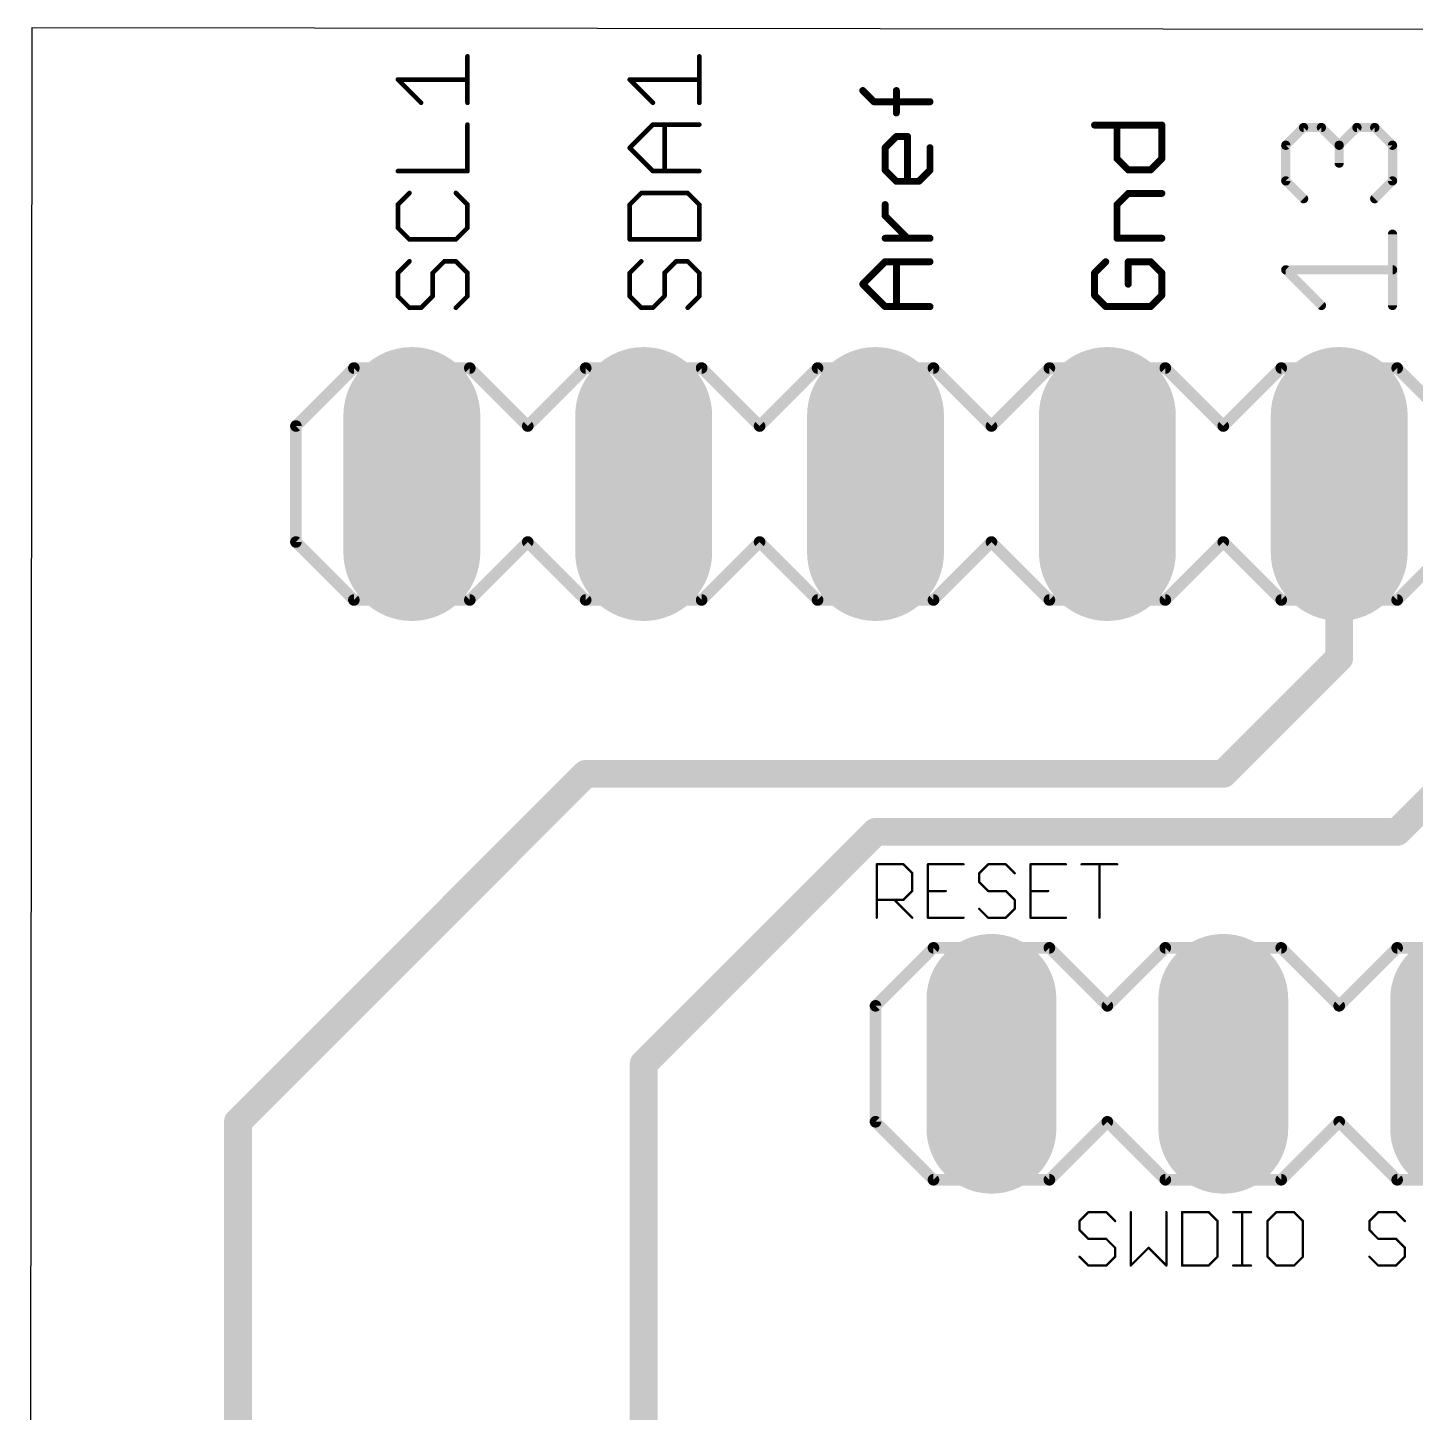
# Model space of a CAD drawing. Extents: x 6 to 93.4, y 7 to 66.
# Drawn here: x 5.95 to 21.15, y 50.79 to 65.96 of the extents above; entities that cross this region are included whole.
import ezdxf

# ---------------------------------------------------------------- set-up
doc = ezdxf.new("R2010")
doc.units = 0
for name, color, linetype in [('1', 22, 'CONTINUOUS'), ('17', 82, 'CONTINUOUS'), ('20', 7, 'CONTINUOUS'), ('21', 7, 'CONTINUOUS')]:
    doc.layers.add(name, color=color, linetype=linetype)

# ---------------------------------------------------------------- blocks, each defined once
blk = doc.blocks.new('RECT')
blk.add_solid([(-0.5, -0.5), (0.5, -0.5), (-0.5, 0.5), (0.5, 0.5)])
blk = doc.blocks.new('LONGP100')
at = {"const_width": 1}
blk.add_lwpolyline([(-0.5, 0), (0.5, 0)], dxfattribs=at)
at = {"const_width": 0.5}
for points in [[(-0.5, 0.25, 1), (-0.5, -0.25)], [(0.5, -0.25, 1), (0.5, 0.25)]]:
    blk.add_lwpolyline(points, format="xyb", dxfattribs=at)

msp = doc.modelspace()

# ---------------------------------------------------------------- linework, layer by layer
at = {"layer": '1', "const_width": 0.3048}
for points in [[(20.32, 59.055), (20.32, 60.96)], [(19.05, 57.785), (20.32, 59.055)], [(20.955, 57.15), (22.86, 59.055)], [(8.255, 53.975), (12.065, 57.785)], [(12.065, 57.785), (19.05, 57.785)], [(12.7, 54.61), (15.24, 57.15)], [(15.24, 57.15), (20.955, 57.15)], [(12.7, 46.99), (12.7, 54.61)], [(8.255, 40.64), (8.255, 53.975)]]:
    msp.add_lwpolyline(points, dxfattribs=at)
at = {"layer": '1', "const_width": 0.1524}
for points in [[(20.3962, 60.96, 1), (20.2438, 60.96)], [(20.3739, 59.0011, 1), (20.2661, 59.1089)], [(20.2438, 59.055, 1), (20.3962, 59.055)], [(12.065, 57.8612, 1), (12.065, 57.7088)], [(12.1189, 57.7311, 1), (12.0111, 57.8389)], [(19.05, 57.7088, 1), (19.05, 57.8612)], [(18.9961, 57.8389, 1), (19.1039, 57.7311)], [(15.24, 57.2262, 1), (15.24, 57.0738)], [(15.2939, 57.0961, 1), (15.1861, 57.2039)], [(20.9011, 57.2039, 1), (21.0089, 57.0961)], [(20.955, 57.0738, 1), (20.955, 57.2262)], [(12.7762, 54.61, 1), (12.6238, 54.61)], [(12.6461, 54.6639, 1), (12.7539, 54.5561)], [(8.3312, 53.975, 1), (8.1788, 53.975)], [(8.2011, 54.0289, 1), (8.3089, 53.9211)]]:
    msp.add_lwpolyline(points, format="xyb", dxfattribs=at)
at = {"layer": '20'}
for p, q in [((5.995, 65.957), (5.952, 7.147)), ((93.397, 65.851), (5.995, 65.957))]:
    msp.add_line(p, q, dxfattribs=at)
at = {"layer": '21'}
for points, const_width in [([(10.7696, 65.1356), (10.7696, 65.6441)], 0.0508), ([(13.3096, 65.1356), (13.3096, 65.6441)], 0.0508), ([(10.2612, 65.1356), (10.0069, 65.3899)], 0.0508), ([(10.0069, 65.3899), (10.7696, 65.3899)], 0.0508), ([(12.8012, 65.1356), (12.547, 65.3899)], 0.0508), ([(12.547, 65.3899), (13.3096, 65.3899)], 0.0508), ([(15.2225, 65.1465), (15.0997, 65.2694)], 0.0762), ([(15.4683, 65.0236), (15.4683, 65.2694)], 0.0762), ([(15.8369, 65.1465), (15.2225, 65.1465)], 0.0762), ([(10.7696, 64.3872), (10.7696, 64.8957)], 0.0508), ([(12.547, 64.6414), (12.8012, 64.8957)], 0.0508), ([(12.8012, 64.8957), (13.3096, 64.8957)], 0.0508), ([(12.9283, 64.3872), (12.9283, 64.8957)], 0.0508), ([(17.6397, 64.8914), (18.3769, 64.8914)], 0.0762), ([(17.8854, 64.5228), (17.8854, 64.8914)], 0.0762), ([(18.3769, 64.8914), (18.3769, 64.5228)], 0.0762), ([(19.7348, 64.6699), (19.9297, 64.8648)], 0.1016), ([(19.9297, 64.8648), (20.1246, 64.8648)], 0.1016), ([(20.1246, 64.8648), (20.3195, 64.6699)], 0.1016), ([(20.3195, 64.6699), (20.5144, 64.8648)], 0.1016), ([(20.5144, 64.8648), (20.7093, 64.8648)], 0.1016), ([(20.7093, 64.8648), (20.9042, 64.6699)], 0.1016), ([(15.3454, 64.6438), (15.4683, 64.7667)], 0.0762), ([(15.4683, 64.7667), (15.5912, 64.7667)], 0.0762), ([(15.5912, 64.7667), (15.5912, 64.2752)], 0.0762), ([(12.8012, 64.3872), (12.547, 64.6414)], 0.0508), ([(15.3454, 64.3981), (15.3454, 64.6438)], 0.0762), ([(15.8369, 64.6438), (15.8369, 64.3981)], 0.0762), ([(19.7348, 64.2801), (19.7348, 64.6699)], 0.1016), ([(20.3195, 64.6699), (20.3195, 64.475)], 0.1016), ([(20.9042, 64.6699), (20.9042, 64.2801)], 0.1016), ([(18.0083, 64.3999), (17.8854, 64.5228)], 0.0762), ([(18.3769, 64.5228), (18.254, 64.3999)], 0.0762), ([(10.0069, 64.3872), (10.7696, 64.3872)], 0.0508), ([(13.3096, 64.3872), (12.8012, 64.3872)], 0.0508), ([(15.4683, 64.2752), (15.3454, 64.3981)], 0.0762), ([(15.714, 64.2752), (15.4683, 64.2752)], 0.0762), ([(15.8369, 64.3981), (15.714, 64.2752)], 0.0762), ([(18.254, 64.3999), (18.0083, 64.3999)], 0.0762), ([(19.9297, 64.0852), (19.7348, 64.2801)], 0.1016), ([(20.9042, 64.2801), (20.7093, 64.0852)], 0.1016), ([(10.1341, 64.1472), (10.0069, 64.0201)], 0.0508), ([(10.7696, 64.0201), (10.6425, 64.1472)], 0.0508), ([(12.6741, 64.1472), (12.547, 64.0201)], 0.0508), ([(13.1825, 64.1472), (12.6741, 64.1472)], 0.0508), ([(13.3096, 64.0201), (13.1825, 64.1472)], 0.0508), ([(17.8854, 64.0201), (18.0083, 64.143)], 0.0762), ([(18.0083, 64.143), (18.3769, 64.143)], 0.0762), ([(10.0069, 64.0201), (10.0069, 63.7659)], 0.0508), ([(10.7696, 63.7659), (10.7696, 64.0201)], 0.0508), ([(12.547, 64.0201), (12.547, 63.6388)], 0.0508), ([(13.3096, 63.6388), (13.3096, 64.0201)], 0.0508), ([(15.3454, 63.8973), (15.3454, 64.0201)], 0.0762), ([(17.8854, 63.6515), (17.8854, 64.0201)], 0.0762), ([(15.5912, 63.6515), (15.3454, 63.8973)], 0.0762), ([(10.0069, 63.7659), (10.1341, 63.6388)], 0.0508), ([(10.6425, 63.6388), (10.7696, 63.7659)], 0.0508), ([(20.9042, 62.9158), (20.9042, 63.6954)], 0.1016), ([(10.1341, 63.6388), (10.6425, 63.6388)], 0.0508), ([(12.547, 63.6388), (13.3096, 63.6388)], 0.0508), ([(15.8369, 63.6515), (15.3454, 63.6515)], 0.0762), ([(18.3769, 63.6515), (17.8854, 63.6515)], 0.0762), ([(10.1341, 63.3988), (10.0069, 63.2717)], 0.0508), ([(10.3883, 63.2717), (10.5154, 63.3988)], 0.0508), ([(10.5154, 63.3988), (10.6425, 63.3988)], 0.0508), ([(10.6425, 63.3988), (10.7696, 63.2717)], 0.0508), ([(12.6741, 63.3988), (12.547, 63.2717)], 0.0508), ([(12.9283, 63.2717), (13.0554, 63.3988)], 0.0508), ([(13.0554, 63.3988), (13.1825, 63.3988)], 0.0508), ([(13.1825, 63.3988), (13.3096, 63.2717)], 0.0508), ([(15.0997, 63.1488), (15.3454, 63.3946)], 0.0762), ([(15.3454, 63.3946), (15.8369, 63.3946)], 0.0762), ([(15.4683, 62.9031), (15.4683, 63.3946)], 0.0762), ([(17.7625, 63.3946), (17.6397, 63.2717)], 0.0762), ([(18.254, 63.3946), (18.0083, 63.3946)], 0.0762), ([(18.0083, 63.3946), (18.0083, 63.1488)], 0.0762), ([(18.3769, 63.2717), (18.254, 63.3946)], 0.0762), ([(10.0069, 63.2717), (10.0069, 63.0175)], 0.0508), ([(10.3883, 63.0175), (10.3883, 63.2717)], 0.0508), ([(10.7696, 63.2717), (10.7696, 63.0175)], 0.0508), ([(12.547, 63.2717), (12.547, 63.0175)], 0.0508), ([(12.9283, 63.0175), (12.9283, 63.2717)], 0.0508), ([(13.3096, 63.2717), (13.3096, 63.0175)], 0.0508), ([(17.6397, 63.2717), (17.6397, 63.026)], 0.0762), ([(18.3769, 63.026), (18.3769, 63.2717)], 0.0762), ([(20.1246, 62.9158), (19.7348, 63.3056)], 0.1016), ([(19.7348, 63.3056), (20.9042, 63.3056)], 0.1016), ([(15.3454, 62.9031), (15.0997, 63.1488)], 0.0762), ([(10.0069, 63.0175), (10.1341, 62.8904)], 0.0508), ([(10.2612, 62.8904), (10.3883, 63.0175)], 0.0508), ([(10.7696, 63.0175), (10.6425, 62.8904)], 0.0508), ([(12.547, 63.0175), (12.6741, 62.8904)], 0.0508), ([(12.8012, 62.8904), (12.9283, 63.0175)], 0.0508), ([(13.3096, 63.0175), (13.1825, 62.8904)], 0.0508), ([(15.8369, 62.9031), (15.3454, 62.9031)], 0.0762), ([(17.6397, 63.026), (17.7625, 62.9031)], 0.0762), ([(17.7625, 62.9031), (18.254, 62.9031)], 0.0762), ([(18.254, 62.9031), (18.3769, 63.026)], 0.0762), ([(10.1341, 62.8904), (10.2612, 62.8904)], 0.0508), ([(12.6741, 62.8904), (12.8012, 62.8904)], 0.0508), ([(9.525, 62.23), (8.89, 61.595)], 0.127), ([(10.795, 62.23), (9.525, 62.23)], 0.127), ([(11.43, 61.595), (10.795, 62.23)], 0.127), ([(12.065, 62.23), (11.43, 61.595)], 0.127), ([(13.335, 62.23), (12.065, 62.23)], 0.127), ([(13.97, 61.595), (13.335, 62.23)], 0.127), ([(14.605, 62.23), (13.97, 61.595)], 0.127), ([(15.875, 62.23), (14.605, 62.23)], 0.127), ([(15.875, 62.23), (16.51, 61.595)], 0.127), ([(16.51, 61.595), (17.145, 62.23)], 0.127), ([(17.145, 62.23), (18.415, 62.23)], 0.127), ([(18.415, 62.23), (19.05, 61.595)], 0.127), ([(19.05, 61.595), (19.685, 62.23)], 0.127), ([(19.685, 62.23), (20.955, 62.23)], 0.127), ([(20.955, 62.23), (21.59, 61.595)], 0.127), ([(8.89, 61.595), (8.89, 60.325)], 0.127), ([(8.89, 60.325), (9.525, 59.69)], 0.127), ([(10.795, 59.69), (11.43, 60.325)], 0.127), ([(11.43, 60.325), (12.065, 59.69)], 0.127), ([(13.335, 59.69), (13.97, 60.325)], 0.127), ([(14.605, 59.69), (13.97, 60.325)], 0.127), ([(16.51, 60.325), (15.875, 59.69)], 0.127), ([(17.145, 59.69), (16.51, 60.325)], 0.127), ([(19.05, 60.325), (18.415, 59.69)], 0.127), ([(19.685, 59.69), (19.05, 60.325)], 0.127), ([(21.59, 60.325), (20.955, 59.69)], 0.127), ([(9.525, 59.69), (10.795, 59.69)], 0.127), ([(12.065, 59.69), (13.335, 59.69)], 0.127), ([(15.875, 59.69), (14.605, 59.69)], 0.127), ([(18.415, 59.69), (17.145, 59.69)], 0.127), ([(20.955, 59.69), (19.685, 59.69)], 0.127), ([(15.2527, 56.2102), (15.2527, 56.7949)], 0.0254), ([(15.2527, 56.7949), (15.545, 56.7949)], 0.0254), ([(15.545, 56.7949), (15.6425, 56.6974)], 0.0254), ([(15.6425, 56.6974), (15.6425, 56.5025)], 0.0254), ([(16.2038, 56.7949), (15.814, 56.7949)], 0.0254), ([(15.814, 56.7949), (15.814, 56.2102)], 0.0254), ([(16.4728, 56.7949), (16.3753, 56.6974)], 0.0254), ([(16.3753, 56.6974), (16.3753, 56.6)], 0.0254), ([(16.6677, 56.7949), (16.4728, 56.7949)], 0.0254), ([(16.7651, 56.6974), (16.6677, 56.7949)], 0.0254), ([(17.3264, 56.7949), (16.9366, 56.7949)], 0.0254), ([(16.9366, 56.7949), (16.9366, 56.2102)], 0.0254), ([(17.4979, 56.7949), (17.8877, 56.7949)], 0.0254), ([(17.6928, 56.2102), (17.6928, 56.7949)], 0.0254), ([(16.3753, 56.6), (16.4728, 56.5025)], 0.0254), ([(15.545, 56.4051), (15.2527, 56.4051)], 0.0254), ([(15.4476, 56.4051), (15.6425, 56.2102)], 0.0254), ([(15.6425, 56.5025), (15.545, 56.4051)], 0.0254), ([(15.814, 56.5025), (16.0089, 56.5025)], 0.0254), ([(16.4728, 56.5025), (16.6677, 56.5025)], 0.0254), ([(16.6677, 56.5025), (16.7651, 56.4051)], 0.0254), ([(16.7651, 56.4051), (16.7651, 56.3076)], 0.0254), ([(16.9366, 56.5025), (17.1315, 56.5025)], 0.0254), ([(16.4728, 56.2102), (16.3753, 56.3076)], 0.0254), ([(16.7651, 56.3076), (16.6677, 56.2102)], 0.0254), ([(15.814, 56.2102), (16.2038, 56.2102)], 0.0254), ([(16.6677, 56.2102), (16.4728, 56.2102)], 0.0254), ([(16.9366, 56.2102), (17.3264, 56.2102)], 0.0254), ([(15.875, 55.88), (15.24, 55.245)], 0.127), ([(17.145, 55.88), (15.875, 55.88)], 0.127), ([(17.78, 55.245), (17.145, 55.88)], 0.127), ([(18.415, 55.88), (17.78, 55.245)], 0.127), ([(19.685, 55.88), (18.415, 55.88)], 0.127), ([(20.32, 55.245), (19.685, 55.88)], 0.127), ([(20.955, 55.88), (20.32, 55.245)], 0.127), ([(22.225, 55.88), (20.955, 55.88)], 0.127), ([(15.24, 55.245), (15.24, 53.975)], 0.127), ([(15.24, 53.975), (15.875, 53.34)], 0.127), ([(17.145, 53.34), (17.78, 53.975)], 0.127), ([(17.78, 53.975), (18.415, 53.34)], 0.127), ([(19.685, 53.34), (20.32, 53.975)], 0.127), ([(20.32, 53.975), (20.955, 53.34)], 0.127), ([(15.875, 53.34), (17.145, 53.34)], 0.127), ([(18.415, 53.34), (19.685, 53.34)], 0.127), ([(20.955, 53.34), (22.225, 53.34)], 0.127), ([(17.5726, 52.9849), (17.4752, 52.8874)], 0.0254), ([(17.4752, 52.8874), (17.4752, 52.79)], 0.0254), ([(17.7675, 52.9849), (17.5726, 52.9849)], 0.0254), ([(17.865, 52.8874), (17.7675, 52.9849)], 0.0254), ([(18.0365, 52.9849), (18.0365, 52.4002)], 0.0254), ([(18.4263, 52.4002), (18.4263, 52.9849)], 0.0254), ([(18.5978, 52.9849), (18.5978, 52.4002)], 0.0254), ([(18.8902, 52.9849), (18.5978, 52.9849)], 0.0254), ([(18.9876, 52.8874), (18.8902, 52.9849)], 0.0254), ([(18.9876, 52.4976), (18.9876, 52.8874)], 0.0254), ([(19.1591, 52.9849), (19.354, 52.9849)], 0.0254), ([(19.2566, 52.4002), (19.2566, 52.9849)], 0.0254), ([(19.6308, 52.9849), (19.5333, 52.8874)], 0.0254), ([(19.5333, 52.8874), (19.5333, 52.4976)], 0.0254), ([(19.8257, 52.9849), (19.6308, 52.9849)], 0.0254), ([(19.9231, 52.8874), (19.8257, 52.9849)], 0.0254), ([(19.9231, 52.4976), (19.9231, 52.8874)], 0.0254), ([(20.7476, 52.9849), (20.6502, 52.8874)], 0.0254), ([(20.6502, 52.8874), (20.6502, 52.79)], 0.0254), ([(20.9425, 52.9849), (20.7476, 52.9849)], 0.0254), ([(21.04, 52.8874), (20.9425, 52.9849)], 0.0254), ([(17.4752, 52.79), (17.5726, 52.6925)], 0.0254), ([(20.6502, 52.79), (20.7476, 52.6925)], 0.0254), ([(17.5726, 52.6925), (17.7675, 52.6925)], 0.0254), ([(17.7675, 52.6925), (17.865, 52.5951)], 0.0254), ([(17.865, 52.5951), (17.865, 52.4976)], 0.0254), ([(18.0365, 52.4002), (18.2314, 52.5951)], 0.0254), ([(18.2314, 52.5951), (18.4263, 52.4002)], 0.0254), ([(20.7476, 52.6925), (20.9425, 52.6925)], 0.0254), ([(20.9425, 52.6925), (21.04, 52.5951)], 0.0254), ([(21.04, 52.5951), (21.04, 52.4976)], 0.0254), ([(17.5726, 52.4002), (17.4752, 52.4976)], 0.0254), ([(17.865, 52.4976), (17.7675, 52.4002)], 0.0254), ([(18.8902, 52.4002), (18.9876, 52.4976)], 0.0254), ([(19.5333, 52.4976), (19.6308, 52.4002)], 0.0254), ([(19.8257, 52.4002), (19.9231, 52.4976)], 0.0254), ([(20.7476, 52.4002), (20.6502, 52.4976)], 0.0254), ([(21.04, 52.4976), (20.9425, 52.4002)], 0.0254), ([(17.7675, 52.4002), (17.5726, 52.4002)], 0.0254), ([(18.5978, 52.4002), (18.8902, 52.4002)], 0.0254), ([(19.1591, 52.4002), (19.354, 52.4002)], 0.0254), ([(19.6308, 52.4002), (19.8257, 52.4002)], 0.0254), ([(20.9425, 52.4002), (20.7476, 52.4002)], 0.0254)]:
    msp.add_lwpolyline(points, dxfattribs=dict(at, const_width=const_width))
for points, const_width in [([(10.7823, 65.6441, 1), (10.7569, 65.6441)], 0.0254), ([(13.3223, 65.6441, 1), (13.2969, 65.6441)], 0.0254), ([(10.0069, 65.4026, 1), (10.0069, 65.3772)], 0.0254), ([(10.0159, 65.3988, 1), (9.998, 65.3809)], 0.0254), ([(10.7696, 65.3772, 1), (10.7696, 65.4026)], 0.0254), ([(12.547, 65.4026, 1), (12.547, 65.3772)], 0.0254), ([(12.5559, 65.3988, 1), (12.538, 65.3809)], 0.0254), ([(13.3096, 65.3772, 1), (13.3096, 65.4026)], 0.0254), ([(15.1131, 65.2828, 1), (15.0862, 65.2559)], 0.0381), ([(15.4873, 65.2694, 1), (15.4492, 65.2694)], 0.0381), ([(10.2522, 65.1267, 1), (10.2701, 65.1446)], 0.0254), ([(10.7569, 65.1356, 1), (10.7823, 65.1356)], 0.0254), ([(12.7922, 65.1267, 1), (12.8101, 65.1446)], 0.0254), ([(13.2969, 65.1356, 1), (13.3223, 65.1356)], 0.0254), ([(15.2225, 65.1655, 1), (15.2225, 65.1274)], 0.0381), ([(15.2091, 65.133, 1), (15.236, 65.1599)], 0.0381), ([(15.8369, 65.1274, 1), (15.8369, 65.1655)], 0.0381), ([(10.7823, 64.8957, 1), (10.7569, 64.8957)], 0.0254), ([(12.8012, 64.9084, 1), (12.8012, 64.883)], 0.0254), ([(12.8101, 64.8867, 1), (12.7922, 64.9046)], 0.0254), ([(12.941, 64.8957, 1), (12.9156, 64.8957)], 0.0254), ([(13.3096, 64.883, 1), (13.3096, 64.9084)], 0.0254), ([(15.4492, 65.0236, 1), (15.4873, 65.0236)], 0.0381), ([(17.6397, 64.9105, 1), (17.6397, 64.8724)], 0.0381), ([(17.9045, 64.8914, 1), (17.8664, 64.8914)], 0.0381), ([(18.3959, 64.8914, 1), (18.3578, 64.8914)], 0.0381), ([(18.3769, 64.8724, 1), (18.3769, 64.9105)], 0.0381), ([(19.9297, 64.8902, 1), (19.9297, 64.8394)], 0.0508), ([(19.9477, 64.8468, 1), (19.9117, 64.8828)], 0.0508), ([(20.1426, 64.8828, 1), (20.1066, 64.8468)], 0.0508), ([(20.1246, 64.8394, 1), (20.1246, 64.8902)], 0.0508), ([(20.5144, 64.8902, 1), (20.5144, 64.8394)], 0.0508), ([(20.5324, 64.8468, 1), (20.4964, 64.8828)], 0.0508), ([(20.7273, 64.8828, 1), (20.6913, 64.8468)], 0.0508), ([(20.7093, 64.8394, 1), (20.7093, 64.8902)], 0.0508), ([(15.4683, 64.7857, 1), (15.4683, 64.7476)], 0.0381), ([(15.4818, 64.7532, 1), (15.4548, 64.7801)], 0.0381), ([(15.6102, 64.7667, 1), (15.5721, 64.7667)], 0.0381), ([(15.5912, 64.7476, 1), (15.5912, 64.7857)], 0.0381), ([(12.5559, 64.6504, 1), (12.538, 64.6325)], 0.0254), ([(12.538, 64.6504, 1), (12.5559, 64.6325)], 0.0254), ([(15.3645, 64.6438, 1), (15.3264, 64.6438)], 0.0381), ([(15.3319, 64.6573, 1), (15.3589, 64.6303)], 0.0381), ([(15.8559, 64.6438, 1), (15.8178, 64.6438)], 0.0381), ([(19.7168, 64.6879, 1), (19.7528, 64.6519)], 0.0508), ([(19.7602, 64.6699, 1), (19.7094, 64.6699)], 0.0508), ([(20.3015, 64.6879, 1), (20.3375, 64.6519)], 0.0508), ([(20.3449, 64.6699, 1), (20.2941, 64.6699)], 0.0508), ([(20.3015, 64.6519, 1), (20.3375, 64.6879)], 0.0508), ([(20.9296, 64.6699, 1), (20.8788, 64.6699)], 0.0508), ([(20.8862, 64.6519, 1), (20.9222, 64.6879)], 0.0508), ([(17.8989, 64.5363, 1), (17.8719, 64.5093)], 0.0381), ([(17.8664, 64.5228, 1), (17.9045, 64.5228)], 0.0381), ([(18.3578, 64.5228, 1), (18.3959, 64.5228)], 0.0381), ([(18.3904, 64.5093, 1), (18.3634, 64.5363)], 0.0381), ([(20.2941, 64.475, 1), (20.3449, 64.475)], 0.0508), ([(10.0069, 64.3999, 1), (10.0069, 64.3745)], 0.0254), ([(10.7569, 64.3872, 1), (10.7823, 64.3872)], 0.0254), ([(10.7696, 64.3745, 1), (10.7696, 64.3999)], 0.0254), ([(12.8012, 64.3999, 1), (12.8012, 64.3745)], 0.0254), ([(12.7922, 64.3783, 1), (12.8101, 64.3962)], 0.0254), ([(12.9156, 64.3872, 1), (12.941, 64.3872)], 0.0254), ([(13.3096, 64.3745, 1), (13.3096, 64.3999)], 0.0254), ([(15.3589, 64.4115, 1), (15.3319, 64.3846)], 0.0381), ([(15.3264, 64.3981, 1), (15.3645, 64.3981)], 0.0381), ([(15.4683, 64.2942, 1), (15.4683, 64.2561)], 0.0381), ([(15.4548, 64.2617, 1), (15.4818, 64.2887)], 0.0381), ([(15.7006, 64.2887, 1), (15.7275, 64.2617)], 0.0381), ([(15.714, 64.2561, 1), (15.714, 64.2942)], 0.0381), ([(15.8178, 64.3981, 1), (15.8559, 64.3981)], 0.0381), ([(15.8504, 64.3846, 1), (15.8234, 64.4115)], 0.0381), ([(18.0083, 64.419, 1), (18.0083, 64.3809)], 0.0381), ([(17.9948, 64.3865, 1), (18.0218, 64.4134)], 0.0381), ([(18.2406, 64.4134, 1), (18.2675, 64.3865)], 0.0381), ([(18.254, 64.3809, 1), (18.254, 64.419)], 0.0381), ([(19.7528, 64.2981, 1), (19.7168, 64.2621)], 0.0508), ([(19.7094, 64.2801, 1), (19.7602, 64.2801)], 0.0508), ([(20.8788, 64.2801, 1), (20.9296, 64.2801)], 0.0508), ([(20.9222, 64.2621, 1), (20.8862, 64.2981)], 0.0508), ([(10.143, 64.1383, 1), (10.1251, 64.1562)], 0.0254), ([(10.6515, 64.1562, 1), (10.6335, 64.1383)], 0.0254), ([(12.6741, 64.1599, 1), (12.6741, 64.1346)], 0.0254), ([(12.683, 64.1383, 1), (12.6651, 64.1562)], 0.0254), ([(13.1915, 64.1562, 1), (13.1735, 64.1383)], 0.0254), ([(13.1825, 64.1346, 1), (13.1825, 64.1599)], 0.0254), ([(15.5721, 64.2752, 1), (15.6102, 64.2752)], 0.0381), ([(18.0083, 64.162, 1), (18.0083, 64.124)], 0.0381), ([(18.0218, 64.1295, 1), (17.9948, 64.1565)], 0.0381), ([(18.3769, 64.124, 1), (18.3769, 64.162)], 0.0381), ([(10.0197, 64.0201, 1), (9.9942, 64.0201)], 0.0254), ([(9.998, 64.0291, 1), (10.0159, 64.0112)], 0.0254), ([(10.7823, 64.0201, 1), (10.7569, 64.0201)], 0.0254), ([(10.7606, 64.0112, 1), (10.7786, 64.0291)], 0.0254), ([(12.5597, 64.0201, 1), (12.5343, 64.0201)], 0.0254), ([(12.538, 64.0291, 1), (12.5559, 64.0112)], 0.0254), ([(13.3223, 64.0201, 1), (13.2969, 64.0201)], 0.0254), ([(13.3006, 64.0112, 1), (13.3186, 64.0291)], 0.0254), ([(15.3645, 64.0201, 1), (15.3264, 64.0201)], 0.0381), ([(17.9045, 64.0201, 1), (17.8664, 64.0201)], 0.0381), ([(17.8719, 64.0336, 1), (17.8989, 64.0067)], 0.0381), ([(19.9117, 64.0672, 1), (19.9477, 64.1032)], 0.0508), ([(20.6913, 64.1032, 1), (20.7273, 64.0672)], 0.0508), ([(15.3589, 63.9107, 1), (15.3319, 63.8838)], 0.0381), ([(15.3264, 63.8973, 1), (15.3645, 63.8973)], 0.0381), ([(9.9942, 63.7659, 1), (10.0197, 63.7659)], 0.0254), ([(10.0159, 63.7749, 1), (9.998, 63.7569)], 0.0254), ([(10.7569, 63.7659, 1), (10.7823, 63.7659)], 0.0254), ([(10.7786, 63.7569, 1), (10.7606, 63.7749)], 0.0254), ([(20.9296, 63.6954, 1), (20.8788, 63.6954)], 0.0508), ([(10.1341, 63.6515, 1), (10.1341, 63.6261)], 0.0254), ([(10.1251, 63.6298, 1), (10.143, 63.6478)], 0.0254), ([(10.6335, 63.6478, 1), (10.6515, 63.6298)], 0.0254), ([(10.6425, 63.6261, 1), (10.6425, 63.6515)], 0.0254), ([(12.547, 63.6515, 1), (12.547, 63.6261)], 0.0254), ([(12.5343, 63.6388, 1), (12.5597, 63.6388)], 0.0254), ([(13.2969, 63.6388, 1), (13.3223, 63.6388)], 0.0254), ([(13.3096, 63.6261, 1), (13.3096, 63.6515)], 0.0254), ([(15.3454, 63.6706, 1), (15.3454, 63.6325)], 0.0381), ([(15.5777, 63.638, 1), (15.6046, 63.665)], 0.0381), ([(15.8369, 63.6325, 1), (15.8369, 63.6706)], 0.0381), ([(17.8854, 63.6706, 1), (17.8854, 63.6325)], 0.0381), ([(17.8664, 63.6515, 1), (17.9045, 63.6515)], 0.0381), ([(18.3769, 63.6325, 1), (18.3769, 63.6706)], 0.0381), ([(10.143, 63.3899, 1), (10.1251, 63.4078)], 0.0254), ([(10.5154, 63.4115, 1), (10.5154, 63.3861)], 0.0254), ([(10.5244, 63.3899, 1), (10.5064, 63.4078)], 0.0254), ([(10.6515, 63.4078, 1), (10.6335, 63.3899)], 0.0254), ([(10.6425, 63.3861, 1), (10.6425, 63.4115)], 0.0254), ([(12.683, 63.3899, 1), (12.6651, 63.4078)], 0.0254), ([(13.0554, 63.4115, 1), (13.0554, 63.3861)], 0.0254), ([(13.0644, 63.3899, 1), (13.0464, 63.4078)], 0.0254), ([(13.1915, 63.4078, 1), (13.1735, 63.3899)], 0.0254), ([(13.1825, 63.3861, 1), (13.1825, 63.4115)], 0.0254), ([(15.3454, 63.4136, 1), (15.3454, 63.3755)], 0.0381), ([(15.3589, 63.3811, 1), (15.3319, 63.4081)], 0.0381), ([(15.4873, 63.3946, 1), (15.4492, 63.3946)], 0.0381), ([(15.8369, 63.3755, 1), (15.8369, 63.4136)], 0.0381), ([(17.776, 63.3811, 1), (17.7491, 63.4081)], 0.0381), ([(18.0083, 63.4136, 1), (18.0083, 63.3755)], 0.0381), ([(18.0273, 63.3946, 1), (17.9892, 63.3946)], 0.0381), ([(18.2675, 63.4081, 1), (18.2406, 63.3811)], 0.0381), ([(18.254, 63.3755, 1), (18.254, 63.4136)], 0.0381), ([(10.0197, 63.2717, 1), (9.9942, 63.2717)], 0.0254), ([(9.998, 63.2807, 1), (10.0159, 63.2627)], 0.0254), ([(10.401, 63.2717, 1), (10.3756, 63.2717)], 0.0254), ([(10.3793, 63.2807, 1), (10.3973, 63.2627)], 0.0254), ([(10.7823, 63.2717, 1), (10.7569, 63.2717)], 0.0254), ([(10.7606, 63.2627, 1), (10.7786, 63.2807)], 0.0254), ([(12.5597, 63.2717, 1), (12.5343, 63.2717)], 0.0254), ([(12.538, 63.2807, 1), (12.5559, 63.2627)], 0.0254), ([(12.941, 63.2717, 1), (12.9156, 63.2717)], 0.0254), ([(12.9193, 63.2807, 1), (12.9373, 63.2627)], 0.0254), ([(13.3223, 63.2717, 1), (13.2969, 63.2717)], 0.0254), ([(13.3006, 63.2627, 1), (13.3186, 63.2807)], 0.0254), ([(17.6587, 63.2717, 1), (17.6206, 63.2717)], 0.0381), ([(17.6262, 63.2852, 1), (17.6531, 63.2582)], 0.0381), ([(18.3959, 63.2717, 1), (18.3578, 63.2717)], 0.0381), ([(18.3634, 63.2582, 1), (18.3904, 63.2852)], 0.0381), ([(19.7528, 63.3236, 1), (19.7168, 63.2876)], 0.0508), ([(19.7348, 63.331, 1), (19.7348, 63.2802)], 0.0508), ([(20.9042, 63.2802, 1), (20.9042, 63.331)], 0.0508), ([(15.1131, 63.1623, 1), (15.0862, 63.1354)], 0.0381), ([(15.0862, 63.1623, 1), (15.1131, 63.1354)], 0.0381), ([(17.9892, 63.1488, 1), (18.0273, 63.1488)], 0.0381), ([(9.9942, 63.0175, 1), (10.0197, 63.0175)], 0.0254), ([(10.0159, 63.0265, 1), (9.998, 63.0085)], 0.0254), ([(10.3756, 63.0175, 1), (10.401, 63.0175)], 0.0254), ([(10.3973, 63.0085, 1), (10.3793, 63.0265)], 0.0254), ([(10.7569, 63.0175, 1), (10.7823, 63.0175)], 0.0254), ([(10.7786, 63.0085, 1), (10.7606, 63.0265)], 0.0254), ([(12.5559, 63.0265, 1), (12.538, 63.0085)], 0.0254), ([(12.5343, 63.0175, 1), (12.5597, 63.0175)], 0.0254), ([(12.9156, 63.0175, 1), (12.941, 63.0175)], 0.0254), ([(12.9373, 63.0085, 1), (12.9193, 63.0265)], 0.0254), ([(13.2969, 63.0175, 1), (13.3223, 63.0175)], 0.0254), ([(13.3186, 63.0085, 1), (13.3006, 63.0265)], 0.0254), ([(15.3454, 62.9222, 1), (15.3454, 62.8841)], 0.0381), ([(15.3319, 62.8896, 1), (15.3589, 62.9166)], 0.0381), ([(15.8369, 62.8841, 1), (15.8369, 62.9222)], 0.0381), ([(17.6206, 63.026, 1), (17.6587, 63.026)], 0.0381), ([(17.6531, 63.0394, 1), (17.6262, 63.0125)], 0.0381), ([(17.7625, 62.9222, 1), (17.7625, 62.8841)], 0.0381), ([(17.7491, 62.8896, 1), (17.776, 62.9166)], 0.0381), ([(18.2406, 62.9166, 1), (18.2675, 62.8896)], 0.0381), ([(18.254, 62.8841, 1), (18.254, 62.9222)], 0.0381), ([(18.3578, 63.026, 1), (18.3959, 63.026)], 0.0381), ([(18.3904, 63.0125, 1), (18.3634, 63.0394)], 0.0381), ([(20.1066, 62.8978, 1), (20.1426, 62.9338)], 0.0508), ([(20.8788, 62.9158, 1), (20.9296, 62.9158)], 0.0508), ([(10.1341, 62.9031, 1), (10.1341, 62.8777)], 0.0254), ([(10.1251, 62.8814, 1), (10.143, 62.8994)], 0.0254), ([(10.2522, 62.8994, 1), (10.2701, 62.8814)], 0.0254), ([(10.2612, 62.8777, 1), (10.2612, 62.9031)], 0.0254), ([(10.6335, 62.8994, 1), (10.6515, 62.8814)], 0.0254), ([(12.6741, 62.9031, 1), (12.6741, 62.8777)], 0.0254), ([(12.6651, 62.8814, 1), (12.683, 62.8994)], 0.0254), ([(12.7922, 62.8994, 1), (12.8101, 62.8814)], 0.0254), ([(12.8012, 62.8777, 1), (12.8012, 62.9031)], 0.0254), ([(13.1735, 62.8994, 1), (13.1915, 62.8814)], 0.0254), ([(15.4492, 62.9031, 1), (15.4873, 62.9031)], 0.0381), ([(9.525, 62.2618, 1), (9.525, 62.1983)], 0.0635), ([(9.5475, 62.2075, 1), (9.5025, 62.2525)], 0.0635), ([(10.8175, 62.2525, 1), (10.7725, 62.2075)], 0.0635), ([(10.795, 62.1983, 1), (10.795, 62.2618)], 0.0635), ([(12.065, 62.2618, 1), (12.065, 62.1983)], 0.0635), ([(12.0875, 62.2075, 1), (12.0425, 62.2525)], 0.0635), ([(13.3575, 62.2525, 1), (13.3125, 62.2075)], 0.0635), ([(13.335, 62.1983, 1), (13.335, 62.2618)], 0.0635), ([(14.605, 62.2618, 1), (14.605, 62.1983)], 0.0635), ([(14.6275, 62.2075, 1), (14.5825, 62.2525)], 0.0635), ([(15.8975, 62.2525, 1), (15.8525, 62.2075)], 0.0635), ([(15.875, 62.1983, 1), (15.875, 62.2618)], 0.0635), ([(17.145, 62.2618, 1), (17.145, 62.1983)], 0.0635), ([(17.1675, 62.2075, 1), (17.1225, 62.2525)], 0.0635), ([(18.4375, 62.2525, 1), (18.3925, 62.2075)], 0.0635), ([(18.415, 62.1983, 1), (18.415, 62.2618)], 0.0635), ([(19.685, 62.2618, 1), (19.685, 62.1983)], 0.0635), ([(19.7075, 62.2075, 1), (19.6625, 62.2525)], 0.0635), ([(20.9775, 62.2525, 1), (20.9325, 62.2075)], 0.0635), ([(20.955, 62.1983, 1), (20.955, 62.2618)], 0.0635), ([(8.9218, 61.595, 1), (8.8582, 61.595)], 0.0635), ([(8.8675, 61.6175, 1), (8.9125, 61.5725)], 0.0635), ([(11.4075, 61.6175, 1), (11.4525, 61.5725)], 0.0635), ([(11.4075, 61.5725, 1), (11.4525, 61.6175)], 0.0635), ([(13.9475, 61.6175, 1), (13.9925, 61.5725)], 0.0635), ([(13.9475, 61.5725, 1), (13.9925, 61.6175)], 0.0635), ([(16.4875, 61.6175, 1), (16.5325, 61.5725)], 0.0635), ([(16.4875, 61.5725, 1), (16.5325, 61.6175)], 0.0635), ([(19.0275, 61.6175, 1), (19.0725, 61.5725)], 0.0635), ([(19.0275, 61.5725, 1), (19.0725, 61.6175)], 0.0635), ([(8.9125, 60.3475, 1), (8.8675, 60.3025)], 0.0635), ([(8.8582, 60.325, 1), (8.9218, 60.325)], 0.0635), ([(11.4525, 60.3475, 1), (11.4075, 60.3025)], 0.0635), ([(11.4525, 60.3025, 1), (11.4075, 60.3475)], 0.0635), ([(13.9925, 60.3475, 1), (13.9475, 60.3025)], 0.0635), ([(13.9925, 60.3025, 1), (13.9475, 60.3475)], 0.0635), ([(16.5325, 60.3475, 1), (16.4875, 60.3025)], 0.0635), ([(16.5325, 60.3025, 1), (16.4875, 60.3475)], 0.0635), ([(19.0725, 60.3475, 1), (19.0275, 60.3025)], 0.0635), ([(19.0725, 60.3025, 1), (19.0275, 60.3475)], 0.0635), ([(9.525, 59.7218, 1), (9.525, 59.6583)], 0.0635), ([(9.5025, 59.6675, 1), (9.5475, 59.7125)], 0.0635), ([(10.7725, 59.7125, 1), (10.8175, 59.6675)], 0.0635), ([(10.795, 59.6583, 1), (10.795, 59.7218)], 0.0635), ([(12.065, 59.7218, 1), (12.065, 59.6583)], 0.0635), ([(12.0425, 59.6675, 1), (12.0875, 59.7125)], 0.0635), ([(13.3125, 59.7125, 1), (13.3575, 59.6675)], 0.0635), ([(13.335, 59.6583, 1), (13.335, 59.7218)], 0.0635), ([(14.605, 59.7218, 1), (14.605, 59.6583)], 0.0635), ([(14.5825, 59.6675, 1), (14.6275, 59.7125)], 0.0635), ([(15.8525, 59.7125, 1), (15.8975, 59.6675)], 0.0635), ([(15.875, 59.6583, 1), (15.875, 59.7218)], 0.0635), ([(17.145, 59.7218, 1), (17.145, 59.6583)], 0.0635), ([(17.1225, 59.6675, 1), (17.1675, 59.7125)], 0.0635), ([(18.3925, 59.7125, 1), (18.4375, 59.6675)], 0.0635), ([(18.415, 59.6583, 1), (18.415, 59.7218)], 0.0635), ([(19.685, 59.7218, 1), (19.685, 59.6583)], 0.0635), ([(19.6625, 59.6675, 1), (19.7075, 59.7125)], 0.0635), ([(20.9325, 59.7125, 1), (20.9775, 59.6675)], 0.0635), ([(20.955, 59.6583, 1), (20.955, 59.7218)], 0.0635), ([(15.2591, 56.7949, 1), (15.2464, 56.7949)], 0.0127), ([(15.2527, 56.8012, 1), (15.2527, 56.7885)], 0.0127), ([(15.5495, 56.7994, 1), (15.5406, 56.7904)], 0.0127), ([(15.545, 56.7885, 1), (15.545, 56.8012)], 0.0127), ([(15.6488, 56.6974, 1), (15.6361, 56.6974)], 0.0127), ([(15.638, 56.693, 1), (15.647, 56.7019)], 0.0127), ([(15.814, 56.8012, 1), (15.814, 56.7885)], 0.0127), ([(15.8204, 56.7949, 1), (15.8077, 56.7949)], 0.0127), ([(16.2038, 56.7885, 1), (16.2038, 56.8012)], 0.0127), ([(16.3817, 56.6974, 1), (16.369, 56.6974)], 0.0127), ([(16.3708, 56.7019, 1), (16.3798, 56.693)], 0.0127), ([(16.4728, 56.8012, 1), (16.4728, 56.7885)], 0.0127), ([(16.4773, 56.7904, 1), (16.4683, 56.7994)], 0.0127), ([(16.6722, 56.7994, 1), (16.6632, 56.7904)], 0.0127), ([(16.6677, 56.7885, 1), (16.6677, 56.8012)], 0.0127), ([(16.7606, 56.693, 1), (16.7696, 56.7019)], 0.0127), ([(16.943, 56.7949, 1), (16.9303, 56.7949)], 0.0127), ([(16.9366, 56.8012, 1), (16.9366, 56.7885)], 0.0127), ([(17.3264, 56.7885, 1), (17.3264, 56.8012)], 0.0127), ([(17.4979, 56.8012, 1), (17.4979, 56.7885)], 0.0127), ([(17.6992, 56.7949, 1), (17.6865, 56.7949)], 0.0127), ([(17.8877, 56.7885, 1), (17.8877, 56.8012)], 0.0127), ([(16.3798, 56.6045, 1), (16.3708, 56.5955)], 0.0127), ([(16.369, 56.6, 1), (16.3817, 56.6)], 0.0127), ([(15.2527, 56.4114, 1), (15.2527, 56.3987)], 0.0127), ([(15.4521, 56.4096, 1), (15.4431, 56.4006)], 0.0127), ([(15.5406, 56.4096, 1), (15.5495, 56.4006)], 0.0127), ([(15.545, 56.3987, 1), (15.545, 56.4114)], 0.0127), ([(15.6361, 56.5025, 1), (15.6488, 56.5025)], 0.0127), ([(15.647, 56.4981, 1), (15.638, 56.507)], 0.0127), ([(15.814, 56.5089, 1), (15.814, 56.4962)], 0.0127), ([(16.0089, 56.4962, 1), (16.0089, 56.5089)], 0.0127), ([(16.4728, 56.5089, 1), (16.4728, 56.4962)], 0.0127), ([(16.4683, 56.4981, 1), (16.4773, 56.507)], 0.0127), ([(16.6722, 56.507, 1), (16.6632, 56.4981)], 0.0127), ([(16.6677, 56.4962, 1), (16.6677, 56.5089)], 0.0127), ([(16.7715, 56.4051, 1), (16.7588, 56.4051)], 0.0127), ([(16.7606, 56.4006, 1), (16.7696, 56.4096)], 0.0127), ([(16.9366, 56.5089, 1), (16.9366, 56.4962)], 0.0127), ([(17.1315, 56.4962, 1), (17.1315, 56.5089)], 0.0127), ([(16.3798, 56.3121, 1), (16.3708, 56.3032)], 0.0127), ([(16.7588, 56.3076, 1), (16.7715, 56.3076)], 0.0127), ([(16.7696, 56.3032, 1), (16.7606, 56.3121)], 0.0127), ([(15.2464, 56.2102, 1), (15.2591, 56.2102)], 0.0127), ([(15.638, 56.2057, 1), (15.647, 56.2147)], 0.0127), ([(15.814, 56.2165, 1), (15.814, 56.2039)], 0.0127), ([(15.8077, 56.2102, 1), (15.8204, 56.2102)], 0.0127), ([(16.2038, 56.2039, 1), (16.2038, 56.2165)], 0.0127), ([(16.4728, 56.2165, 1), (16.4728, 56.2039)], 0.0127), ([(16.4683, 56.2057, 1), (16.4773, 56.2147)], 0.0127), ([(16.6632, 56.2147, 1), (16.6722, 56.2057)], 0.0127), ([(16.6677, 56.2039, 1), (16.6677, 56.2165)], 0.0127), ([(16.9366, 56.2165, 1), (16.9366, 56.2039)], 0.0127), ([(16.9303, 56.2102, 1), (16.943, 56.2102)], 0.0127), ([(17.3264, 56.2039, 1), (17.3264, 56.2165)], 0.0127), ([(17.6865, 56.2102, 1), (17.6992, 56.2102)], 0.0127), ([(15.875, 55.9118, 1), (15.875, 55.8483)], 0.0635), ([(15.8975, 55.8575, 1), (15.8525, 55.9025)], 0.0635), ([(17.1675, 55.9025, 1), (17.1225, 55.8575)], 0.0635), ([(17.145, 55.8483, 1), (17.145, 55.9118)], 0.0635), ([(18.415, 55.9118, 1), (18.415, 55.8483)], 0.0635), ([(18.4375, 55.8575, 1), (18.3925, 55.9025)], 0.0635), ([(19.7075, 55.9025, 1), (19.6625, 55.8575)], 0.0635), ([(19.685, 55.8483, 1), (19.685, 55.9118)], 0.0635), ([(20.955, 55.9118, 1), (20.955, 55.8483)], 0.0635), ([(20.9775, 55.8575, 1), (20.9325, 55.9025)], 0.0635), ([(15.2718, 55.245, 1), (15.2082, 55.245)], 0.0635), ([(15.2175, 55.2675, 1), (15.2625, 55.2225)], 0.0635), ([(17.7575, 55.2675, 1), (17.8025, 55.2225)], 0.0635), ([(17.7575, 55.2225, 1), (17.8025, 55.2675)], 0.0635), ([(20.2975, 55.2675, 1), (20.3425, 55.2225)], 0.0635), ([(20.2975, 55.2225, 1), (20.3425, 55.2675)], 0.0635), ([(15.2625, 53.9975, 1), (15.2175, 53.9525)], 0.0635), ([(15.2082, 53.975, 1), (15.2718, 53.975)], 0.0635), ([(17.8025, 53.9975, 1), (17.7575, 53.9525)], 0.0635), ([(17.8025, 53.9525, 1), (17.7575, 53.9975)], 0.0635), ([(20.3425, 53.9975, 1), (20.2975, 53.9525)], 0.0635), ([(20.3425, 53.9525, 1), (20.2975, 53.9975)], 0.0635), ([(15.875, 53.3718, 1), (15.875, 53.3083)], 0.0635), ([(15.8525, 53.3175, 1), (15.8975, 53.3625)], 0.0635), ([(17.1225, 53.3625, 1), (17.1675, 53.3175)], 0.0635), ([(17.145, 53.3083, 1), (17.145, 53.3718)], 0.0635), ([(18.415, 53.3718, 1), (18.415, 53.3083)], 0.0635), ([(18.3925, 53.3175, 1), (18.4375, 53.3625)], 0.0635), ([(19.6625, 53.3625, 1), (19.7075, 53.3175)], 0.0635), ([(19.685, 53.3083, 1), (19.685, 53.3718)], 0.0635), ([(20.955, 53.3718, 1), (20.955, 53.3083)], 0.0635), ([(20.9325, 53.3175, 1), (20.9775, 53.3625)], 0.0635), ([(17.4816, 52.8874, 1), (17.4688, 52.8874)], 0.0127), ([(17.5726, 52.9912, 1), (17.5726, 52.9785)], 0.0127), ([(17.5771, 52.9804, 1), (17.5682, 52.9894)], 0.0127), ([(17.772, 52.9894, 1), (17.7631, 52.9804)], 0.0127), ([(17.7675, 52.9785, 1), (17.7675, 52.9912)], 0.0127), ([(18.0429, 52.9849, 1), (18.0302, 52.9849)], 0.0127), ([(18.4327, 52.9849, 1), (18.42, 52.9849)], 0.0127), ([(18.5978, 52.9912, 1), (18.5978, 52.9785)], 0.0127), ([(18.6042, 52.9849, 1), (18.5915, 52.9849)], 0.0127), ([(18.8947, 52.9894, 1), (18.8857, 52.9804)], 0.0127), ([(18.8902, 52.9785, 1), (18.8902, 52.9912)], 0.0127), ([(18.994, 52.8874, 1), (18.9813, 52.8874)], 0.0127), ([(19.1591, 52.9912, 1), (19.1591, 52.9785)], 0.0127), ([(19.2629, 52.9849, 1), (19.2502, 52.9849)], 0.0127), ([(19.354, 52.9785, 1), (19.354, 52.9912)], 0.0127), ([(19.5397, 52.8874, 1), (19.527, 52.8874)], 0.0127), ([(19.6308, 52.9912, 1), (19.6308, 52.9785)], 0.0127), ([(19.6353, 52.9804, 1), (19.6263, 52.9894)], 0.0127), ([(19.8302, 52.9894, 1), (19.8212, 52.9804)], 0.0127), ([(19.8257, 52.9785, 1), (19.8257, 52.9912)], 0.0127), ([(19.9295, 52.8874, 1), (19.9168, 52.8874)], 0.0127), ([(20.6566, 52.8874, 1), (20.6439, 52.8874)], 0.0127), ([(20.7476, 52.9912, 1), (20.7476, 52.9785)], 0.0127), ([(20.7521, 52.9804, 1), (20.7432, 52.9894)], 0.0127), ([(20.947, 52.9894, 1), (20.9381, 52.9804)], 0.0127), ([(20.9425, 52.9785, 1), (20.9425, 52.9912)], 0.0127), ([(17.4707, 52.8919, 1), (17.4797, 52.883)], 0.0127), ([(17.4797, 52.7945, 1), (17.4707, 52.7855)], 0.0127), ([(17.4688, 52.79, 1), (17.4816, 52.79)], 0.0127), ([(17.8605, 52.883, 1), (17.8695, 52.8919)], 0.0127), ([(18.9831, 52.883, 1), (18.9921, 52.8919)], 0.0127), ([(19.5288, 52.8919, 1), (19.5378, 52.883)], 0.0127), ([(19.9186, 52.883, 1), (19.9276, 52.8919)], 0.0127), ([(20.6457, 52.8919, 1), (20.6547, 52.883)], 0.0127), ([(20.6547, 52.7945, 1), (20.6457, 52.7855)], 0.0127), ([(20.6439, 52.79, 1), (20.6566, 52.79)], 0.0127), ([(21.0355, 52.883, 1), (21.0445, 52.8919)], 0.0127), ([(17.5726, 52.6989, 1), (17.5726, 52.6862)], 0.0127), ([(17.5682, 52.6881, 1), (17.5771, 52.697)], 0.0127), ([(17.772, 52.697, 1), (17.7631, 52.6881)], 0.0127), ([(17.7675, 52.6862, 1), (17.7675, 52.6989)], 0.0127), ([(17.8713, 52.5951, 1), (17.8586, 52.5951)], 0.0127), ([(17.8605, 52.5906, 1), (17.8695, 52.5996)], 0.0127), ([(18.2359, 52.5996, 1), (18.2269, 52.5906)], 0.0127), ([(18.2359, 52.5906, 1), (18.2269, 52.5996)], 0.0127), ([(20.7476, 52.6989, 1), (20.7476, 52.6862)], 0.0127), ([(20.7432, 52.6881, 1), (20.7521, 52.697)], 0.0127), ([(20.947, 52.697, 1), (20.9381, 52.6881)], 0.0127), ([(20.9425, 52.6862, 1), (20.9425, 52.6989)], 0.0127), ([(21.0463, 52.5951, 1), (21.0336, 52.5951)], 0.0127), ([(21.0355, 52.5906, 1), (21.0445, 52.5996)], 0.0127), ([(17.4797, 52.5021, 1), (17.4707, 52.4932)], 0.0127), ([(17.8586, 52.4976, 1), (17.8713, 52.4976)], 0.0127), ([(17.8695, 52.4932, 1), (17.8605, 52.5021)], 0.0127), ([(18.9813, 52.4976, 1), (18.994, 52.4976)], 0.0127), ([(18.9921, 52.4932, 1), (18.9831, 52.5021)], 0.0127), ([(19.5378, 52.5021, 1), (19.5288, 52.4932)], 0.0127), ([(19.527, 52.4976, 1), (19.5397, 52.4976)], 0.0127), ([(19.9168, 52.4976, 1), (19.9295, 52.4976)], 0.0127), ([(19.9276, 52.4932, 1), (19.9186, 52.5021)], 0.0127), ([(20.6547, 52.5021, 1), (20.6457, 52.4932)], 0.0127), ([(21.0336, 52.4976, 1), (21.0463, 52.4976)], 0.0127), ([(21.0445, 52.4932, 1), (21.0355, 52.5021)], 0.0127), ([(17.5726, 52.4066, 1), (17.5726, 52.3939)], 0.0127), ([(17.5682, 52.3957, 1), (17.5771, 52.4047)], 0.0127), ([(17.7631, 52.4047, 1), (17.772, 52.3957)], 0.0127), ([(17.7675, 52.3939, 1), (17.7675, 52.4066)], 0.0127), ([(18.032, 52.4047, 1), (18.041, 52.3957)], 0.0127), ([(18.0302, 52.4002, 1), (18.0429, 52.4002)], 0.0127), ([(18.42, 52.4002, 1), (18.4327, 52.4002)], 0.0127), ([(18.4218, 52.3957, 1), (18.4308, 52.4047)], 0.0127), ([(18.5978, 52.4066, 1), (18.5978, 52.3939)], 0.0127), ([(18.5915, 52.4002, 1), (18.6042, 52.4002)], 0.0127), ([(18.8857, 52.4047, 1), (18.8947, 52.3957)], 0.0127), ([(18.8902, 52.3939, 1), (18.8902, 52.4066)], 0.0127), ([(19.1591, 52.4066, 1), (19.1591, 52.3939)], 0.0127), ([(19.2502, 52.4002, 1), (19.2629, 52.4002)], 0.0127), ([(19.354, 52.3939, 1), (19.354, 52.4066)], 0.0127), ([(19.6308, 52.4066, 1), (19.6308, 52.3939)], 0.0127), ([(19.6263, 52.3957, 1), (19.6353, 52.4047)], 0.0127), ([(19.8212, 52.4047, 1), (19.8302, 52.3957)], 0.0127), ([(19.8257, 52.3939, 1), (19.8257, 52.4066)], 0.0127), ([(20.7476, 52.4066, 1), (20.7476, 52.3939)], 0.0127), ([(20.7432, 52.3957, 1), (20.7521, 52.4047)], 0.0127), ([(20.9381, 52.4047, 1), (20.947, 52.3957)], 0.0127), ([(20.9425, 52.3939, 1), (20.9425, 52.4066)], 0.0127)]:
    msp.add_lwpolyline(points, format="xyb", dxfattribs=dict(at, const_width=const_width))

# ---------------------------------------------------------------- block references
at = {"layer": '17', "rotation": 90}
for p, xscale, yscale in [((10.16, 60.96), 1.5, 1.5), ((10.16, 60.96), 1.5, 1.5), ((12.7, 60.96), 1.5, 1.5), ((12.7, 60.96), 1.5, 1.5), ((15.24, 60.96), 1.5, 1.5), ((15.24, 60.96), 1.5, 1.5), ((17.78, 60.96), 1.5, 1.5), ((17.78, 60.96), 1.5, 1.5), ((20.32, 60.96), 1.5, 1.5), ((20.32, 60.96), 1.5, 1.5), ((16.51, 54.61), 1.4224, 1.4224), ((16.51, 54.61), 1.4224, 1.4224), ((19.05, 54.61), 1.4224, 1.4224), ((19.05, 54.61), 1.4224, 1.4224), ((21.59, 54.61), 1.4224, 1.4224), ((21.59, 54.61), 1.4224, 1.4224)]:
    msp.add_blockref('LONGP100', p, dxfattribs=dict(at, xscale=xscale, yscale=yscale))
at = {"layer": '21', "xscale": 0.508, "yscale": 0.508}
for p in [(10.16, 60.96), (12.7, 60.96), (15.24, 60.96), (17.78, 60.96), (20.32, 60.96), (16.51, 54.61), (19.05, 54.61)]:
    msp.add_blockref('RECT', p, dxfattribs=at)

doc.saveas('drawing.dxf')
